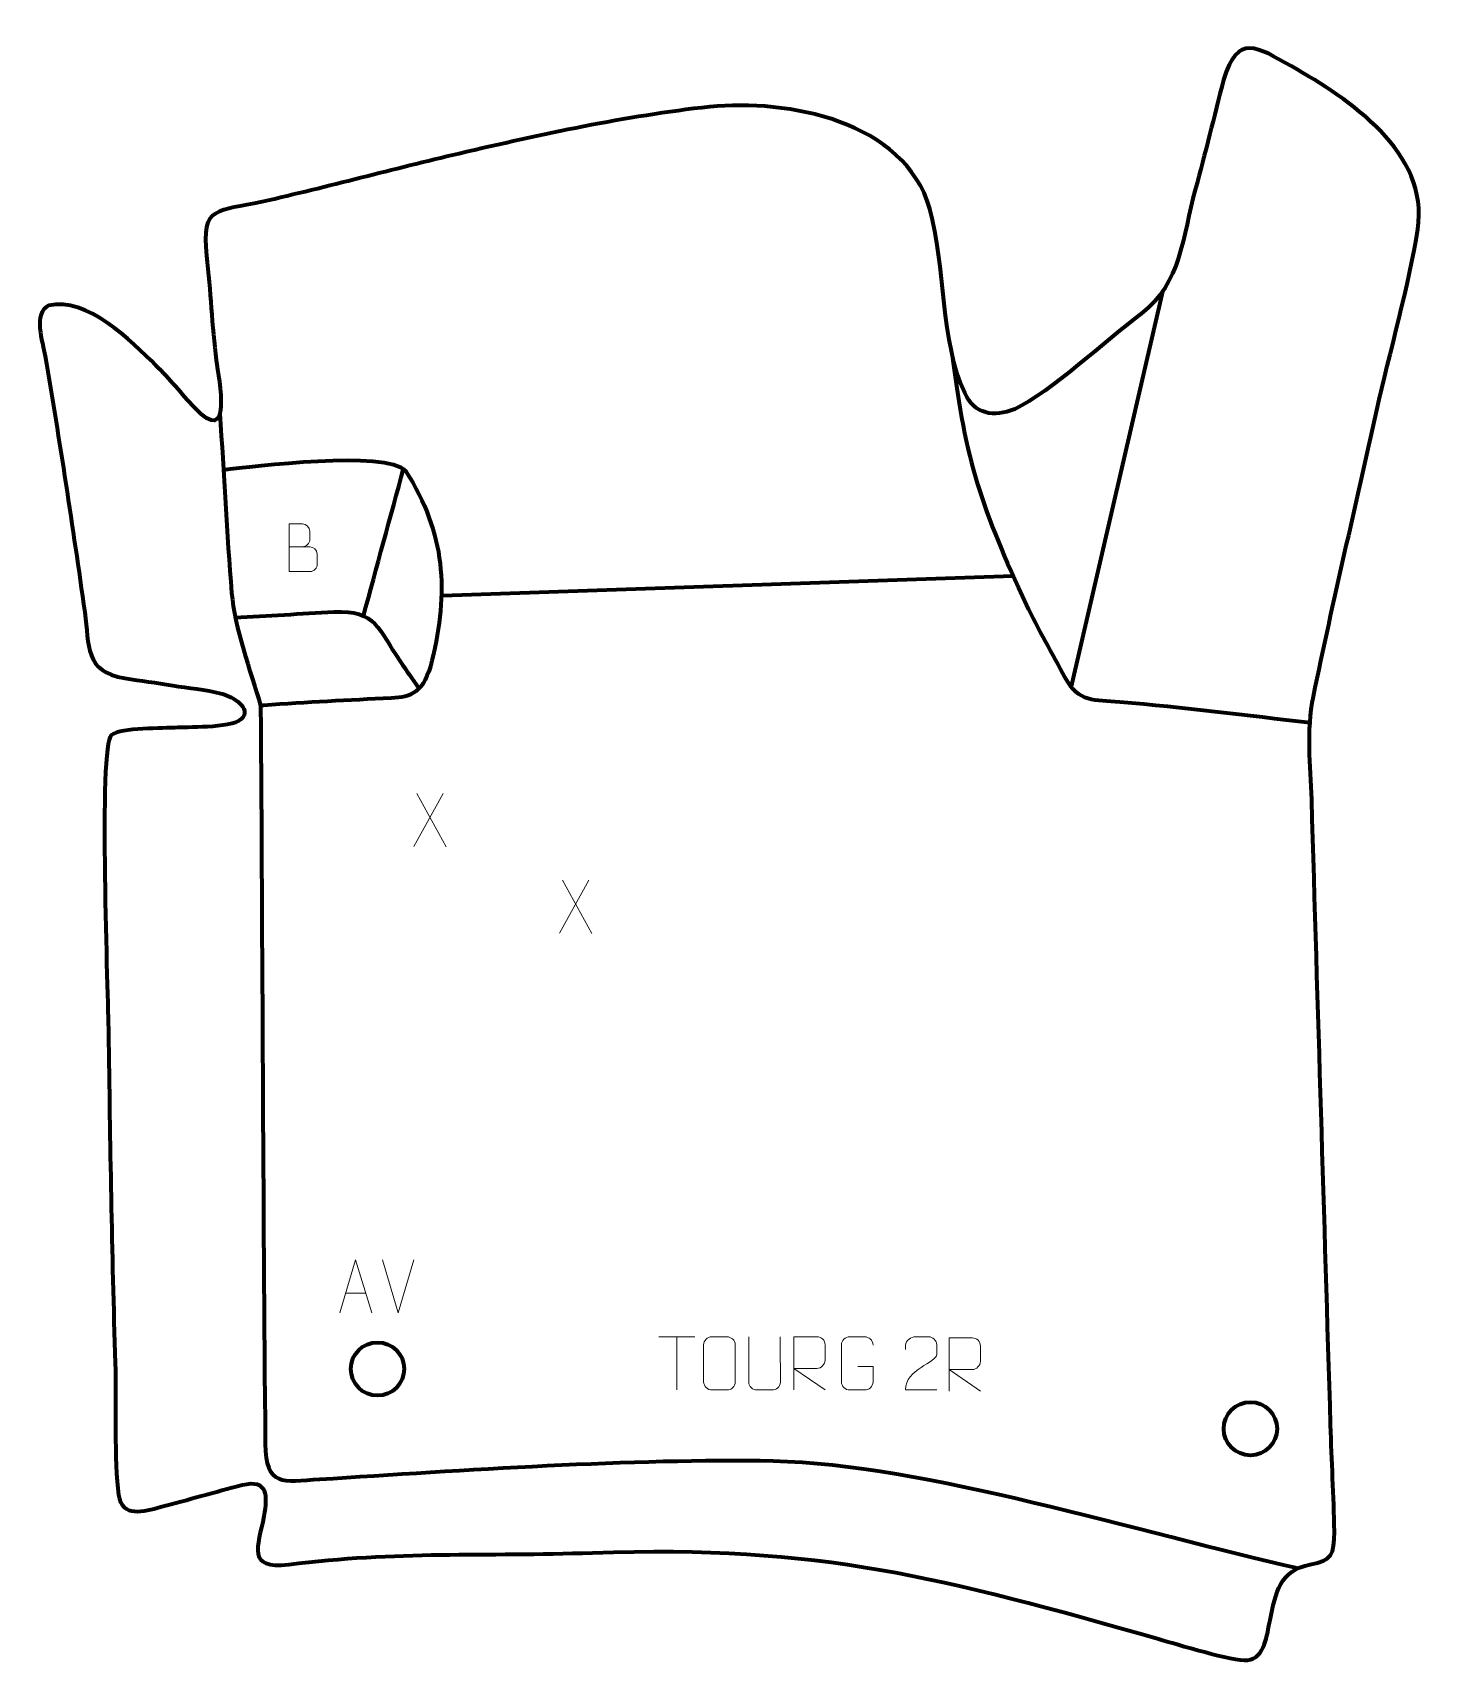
# Model space of a CAD drawing. Header units: millimetres. Extents: x -588 to 68, y 76 to 840.
import ezdxf

# ---------------------------------------------------------------- set-up
doc = ezdxf.new("R2010")
doc.units = ezdxf.units.MM
doc.header["$MEASUREMENT"] = 0
doc.layers.add('layer 1', color=7, linetype='Continuous')
doc.layers.add('layer 2', color=7, linetype='Continuous')

msp = doc.modelspace()

# ---------------------------------------------------------------- linework, layer by layer
at = {"layer": 'layer 1', "color": 142, "lineweight": 200}
for centre in [(-425.8064, 213.1606), (-16.2312, 185.1149)]:
    msp.add_ellipse(centre, major_axis=(0, 12.5), ratio=1, dxfattribs=at)
at = {"layer": 'layer 1', "color": 142, "lineweight": 158}
for points in [[(-100.4019, 532.8217), (-100.4019, 532.8217), (-57.0832, 719.4963), (-57.0832, 719.4963)], [(-395.3906, 576.2801), (-395.3906, 576.2801), (-127.5374, 585.4282), (-127.5374, 585.4282)]]:
    msp.add_open_spline(points, degree=3, dxfattribs=at)
for points, knots in [([(-156.087, 688.884), (-150.1232, 639.5821), (-142.0095, 616.1456), (-121.3072, 571.8623), (-121.3072, 571.8623), (-116.113, 560.7036), (-109.046, 548.7373), (-103.2225, 537.6909), (-103.2225, 537.6909), (-97.0444, 525.9719), (-89.5199, 527.4036), (-77.4396, 526.363), (-77.4396, 526.363), (-47.7503, 523.8056), (-17.9189, 519.9273), (11.7512, 516.6808)], [0, 0, 0, 0, 0.2, 0.2, 0.2, 0.2, 0.4, 0.4, 0.4, 0.4, 0.6, 0.6, 0.6, 0.6, 1, 1, 1, 1]), ([(-499.7697, 661.6876), (-497.9293, 633.7679), (-496.5426, 605.3441), (-494.2478, 577.5178), (-494.2478, 577.5178), (-492.8945, 561.1075), (-485.4366, 540.7759), (-480.6459, 524.5462), (-480.6459, 524.5462), (-479.8722, 409.0577), (-479.5494, 293.5143), (-478.4817, 178.0364), (-478.4817, 178.0364), (-478.2944, 157.7707), (-470.4022, 160.317), (-452.9023, 161.4205), (-452.9023, 161.4205), (-386.5116, 165.607), (-305.7407, 171.2983), (-240.1062, 170.0184), (-240.1062, 170.0184), (-169.8203, 168.6481), (-67.41, 136.2584), (6.2836, 119.6818)], [0, 0, 0, 0, 0.14285714, 0.14285714, 0.14285714, 0.14285714, 0.28571429, 0.28571429, 0.28571429, 0.28571429, 0.42857143, 0.42857143, 0.42857143, 0.42857143, 0.57142857, 0.57142857, 0.57142857, 0.57142857, 0.71428571, 0.71428571, 0.71428571, 0.71428571, 1, 1, 1, 1]), ([(-498.0248, 635.2785), (-484.2931, 636.7767), (-421.8802, 644.7676), (-412.6122, 634.7168), (-412.6122, 634.7168), (-393.8475, 605.1579), (-392.4055, 578.0394), (-400.298, 545.6417), (-400.298, 545.6417), (-403.9763, 530.5428), (-409.9334, 528.492), (-419.3343, 528.0518), (-419.3343, 528.0518), (-439.4263, 527.1113), (-459.0509, 526.0396), (-479.1466, 524.6421), (-479.1466, 524.6421), (-479.1466, 524.6421), (-480.6459, 524.5462), (-480.6459, 524.5462)], [0, 0, 0, 0, 0.16666667, 0.16666667, 0.16666667, 0.16666667, 0.33333333, 0.33333333, 0.33333333, 0.33333333, 0.5, 0.5, 0.5, 0.5, 0.66666667, 0.66666667, 0.66666667, 0.66666667, 1, 1, 1, 1]), ([(-432.3831, 566.6273), (-426.3838, 588.9622), (-419.568, 613.5984), (-413.568, 635.9331), (-413.568, 635.9331), (-413.568, 635.9331), (-413.568, 635.9331), (-413.568, 635.9331)], [0, 0, 0, 0, 0.33333333, 0.33333333, 0.33333333, 0.33333333, 1, 1, 1, 1]), ([(-492.8354, 565.8411), (-477.2862, 566.7081), (-461.7419, 567.7266), (-446.1905, 568.5187), (-446.1905, 568.5187), (-426.3652, 569.4983), (-425.4373, 560.2372), (-415.335, 545.491), (-415.335, 545.491), (-411.6544, 540.1183), (-410.0603, 537.8988), (-406.3452, 532.5486)], [0, 0, 0, 0, 0.25, 0.25, 0.25, 0.25, 0.5, 0.5, 0.5, 0.5, 1, 1, 1, 1])]:
    msp.add_open_spline(points, degree=3, knots=knots, dxfattribs=at)
at = {"layer": 'layer 1', "color": 250, "lineweight": 9}
for points, knots in [([(-467.3865, 599.1), (-464.1275, 599.1004), (-460.8681, 599.1004), (-457.6084, 599.1), (-457.6084, 599.1), (-455.8391, 599.0845), (-454.1162, 597.5295), (-454.1162, 595.6937), (-454.1162, 595.6937), (-454.1165, 594.6829), (-454.1165, 591.9516), (-454.1162, 590.9405), (-454.1162, 590.9405), (-454.1003, 589.2764), (-455.4816, 587.4726), (-457.561, 587.4878), (-457.561, 587.4878), (-460.821, 587.4881), (-464.0807, 587.4881), (-467.34, 587.4878), (-467.34, 587.4878), (-467.34, 594.9382), (-467.34, 602.3883), (-467.34, 609.8381), (-467.34, 609.8381), (-465.2139, 609.8381), (-463.0875, 609.8381), (-460.961, 609.8381), (-460.961, 609.8381), (-459.4555, 609.8539), (-457.5775, 608.1427), (-457.5616, 606.385), (-457.5616, 606.385), (-457.562, 604.5344), (-457.562, 604.4037), (-457.5616, 602.5528), (-457.5616, 602.5528), (-457.5462, 600.7022), (-459.2071, 599.0845), (-461.0075, 599.1)], [0, 0, 0, 0, 0.09090909, 0.09090909, 0.09090909, 0.09090909, 0.18181818, 0.18181818, 0.18181818, 0.18181818, 0.27272727, 0.27272727, 0.27272727, 0.27272727, 0.36363636, 0.36363636, 0.36363636, 0.36363636, 0.45454545, 0.45454545, 0.45454545, 0.45454545, 0.54545455, 0.54545455, 0.54545455, 0.54545455, 0.63636364, 0.63636364, 0.63636364, 0.63636364, 0.72727273, 0.72727273, 0.72727273, 0.72727273, 0.81818182, 0.81818182, 0.81818182, 0.81818182, 1, 1, 1, 1]), ([(-443.4311, 239.4971), (-443.4311, 239.4971), (-436.0601, 264.4506), (-436.0601, 264.4506), (-436.0601, 264.4506), (-436.0601, 264.4506), (-428.4902, 239.4971), (-428.4902, 239.4971)], [0, 0, 0, 0, 0.33333333, 0.33333333, 0.33333333, 0.33333333, 1, 1, 1, 1]), ([(-268.8733, 228.2576), (-266.5476, 228.2576), (-264.2215, 228.2576), (-261.8954, 228.2576), (-261.8954, 228.2576), (-259.9488, 228.2932), (-257.9574, 226.8016), (-257.9307, 224.364), (-257.9307, 224.364), (-257.9311, 218.6171), (-257.9311, 212.8698), (-257.9307, 207.1221), (-257.9307, 207.1221), (-258.0705, 204.7987), (-259.7477, 203.3191), (-261.8954, 203.3083), (-261.8954, 203.3083), (-264.2273, 203.3087), (-266.5592, 203.3087), (-268.8907, 203.3083), (-268.8907, 203.3083), (-270.8157, 203.2029), (-272.7878, 205.0874), (-272.7766, 207.1047), (-272.7766, 207.1047), (-272.7763, 212.8748), (-272.7763, 218.6445), (-272.7766, 224.4138), (-272.7766, 224.4138), (-272.7724, 226.5519), (-271.0257, 228.2711), (-268.8733, 228.2576)], [0, 0, 0, 0, 0.11111111, 0.11111111, 0.11111111, 0.11111111, 0.22222222, 0.22222222, 0.22222222, 0.22222222, 0.33333333, 0.33333333, 0.33333333, 0.33333333, 0.44444444, 0.44444444, 0.44444444, 0.44444444, 0.55555556, 0.55555556, 0.55555556, 0.55555556, 0.66666667, 0.66666667, 0.66666667, 0.66666667, 0.77777778, 0.77777778, 0.77777778, 0.77777778, 1, 1, 1, 1]), ([(-236.8479, 228.2618), (-236.8483, 222.7223), (-236.7525, 212.5205), (-236.7521, 206.9801), (-236.7521, 206.9801), (-236.8919, 204.7406), (-238.5691, 203.3144), (-240.7168, 203.3039), (-240.7168, 203.3039), (-243.0487, 203.3043), (-245.3806, 203.3043), (-247.7121, 203.3039), (-247.7121, 203.3039), (-249.6371, 203.2024), (-251.6092, 205.0189), (-251.598, 206.9634), (-251.598, 206.9634), (-251.5977, 212.5253), (-251.5023, 222.7007), (-251.5027, 228.2618)], [0, 0, 0, 0, 0.16666667, 0.16666667, 0.16666667, 0.16666667, 0.33333333, 0.33333333, 0.33333333, 0.33333333, 0.5, 0.5, 0.5, 0.5, 0.66666667, 0.66666667, 0.66666667, 0.66666667, 1, 1, 1, 1]), ([(-230.4453, 203.3081), (-230.4453, 203.3081), (-230.4453, 228.2616), (-230.4453, 228.2616), (-230.4453, 228.2616), (-226.8505, 228.2616), (-223.255, 228.2616), (-219.6598, 228.2616), (-219.6598, 228.2616), (-217.3345, 228.2239), (-215.7772, 226.7339), (-215.7813, 224.3675), (-215.7813, 224.3675), (-215.7817, 222.332), (-215.7817, 219.2726), (-215.7813, 217.2366), (-215.7813, 217.2366), (-215.7878, 215.3611), (-217.6001, 213.4193), (-219.6096, 213.4002), (-219.6096, 213.4002), (-219.6096, 213.4002), (-230.4453, 213.4002), (-230.4453, 213.4002), (-230.4453, 213.4002), (-230.4453, 213.4002), (-215.7906, 203.3081), (-215.7906, 203.3081)], [0, 0, 0, 0, 0.125, 0.125, 0.125, 0.125, 0.25, 0.25, 0.25, 0.25, 0.375, 0.375, 0.375, 0.375, 0.5, 0.5, 0.5, 0.5, 0.625, 0.625, 0.625, 0.625, 0.75, 0.75, 0.75, 0.75, 1, 1, 1, 1]), ([(-200.4759, 214.2905), (-200.4759, 214.2905), (-193.3078, 214.2905), (-193.3078, 214.2905), (-193.3078, 214.2905), (-193.3078, 214.2905), (-193.3078, 207.1224), (-193.3078, 207.1224), (-193.3078, 207.1224), (-193.4475, 204.799), (-195.1247, 203.3194), (-197.2725, 203.3086), (-197.2725, 203.3086), (-199.6043, 203.309), (-201.9363, 203.309), (-204.2678, 203.3086), (-204.2678, 203.3086), (-206.1927, 203.2032), (-208.1649, 205.0877), (-208.1537, 207.105), (-208.1537, 207.105), (-208.1533, 212.8751), (-208.1533, 218.6448), (-208.1537, 224.4141), (-208.1537, 224.4141), (-208.1495, 226.5522), (-206.4027, 228.2714), (-204.2504, 228.258), (-204.2504, 228.258), (-201.9247, 228.258), (-199.5986, 228.258), (-197.2725, 228.258), (-197.2725, 228.258), (-195.3258, 228.2934), (-193.3344, 226.8019), (-193.3078, 224.3642)], [0, 0, 0, 0, 0.1, 0.1, 0.1, 0.1, 0.2, 0.2, 0.2, 0.2, 0.3, 0.3, 0.3, 0.3, 0.4, 0.4, 0.4, 0.4, 0.5, 0.5, 0.5, 0.5, 0.6, 0.6, 0.6, 0.6, 0.7, 0.7, 0.7, 0.7, 0.8, 0.8, 0.8, 0.8, 1, 1, 1, 1]), ([(-163.3594, 203.2944), (-168.2738, 203.2947), (-173.1882, 203.2947), (-178.1023, 203.2944), (-178.1023, 203.2944), (-178.1023, 213.2267), (-163.4513, 215.8679), (-163.3594, 220.1782), (-163.3594, 220.1782), (-163.3597, 221.6023), (-163.3597, 223.026), (-163.3594, 224.4493), (-163.3594, 224.4493), (-163.3763, 226.5264), (-165.4991, 228.2512), (-167.1701, 228.2685), (-167.1701, 228.2685), (-169.2433, 228.2681), (-171.3162, 228.2681), (-173.3886, 228.2685), (-173.3886, 228.2685), (-175.2107, 228.285), (-178.0354, 226.4929), (-178.1023, 224.3993), (-178.1023, 224.3993), (-178.1023, 224.3993), (-178.1023, 222.3445), (-178.1023, 222.3445)], [0, 0, 0, 0, 0.125, 0.125, 0.125, 0.125, 0.25, 0.25, 0.25, 0.25, 0.375, 0.375, 0.375, 0.375, 0.5, 0.5, 0.5, 0.5, 0.625, 0.625, 0.625, 0.625, 0.75, 0.75, 0.75, 0.75, 1, 1, 1, 1]), ([(-157.5894, 202.7757), (-157.5894, 202.7757), (-157.5894, 227.7292), (-157.5894, 227.7292), (-157.5894, 227.7292), (-153.9946, 227.7292), (-150.3991, 227.7292), (-146.8039, 227.7292), (-146.8039, 227.7292), (-144.4786, 227.6915), (-142.9213, 226.2015), (-142.9254, 223.8351), (-142.9254, 223.8351), (-142.9258, 221.7996), (-142.9258, 218.7402), (-142.9254, 216.7042), (-142.9254, 216.7042), (-142.9319, 214.8287), (-144.7442, 212.8869), (-146.7537, 212.8678), (-146.7537, 212.8678), (-146.7537, 212.8678), (-157.5894, 212.8678), (-157.5894, 212.8678), (-157.5894, 212.8678), (-157.5894, 212.8678), (-142.9347, 202.7757), (-142.9347, 202.7757)], [0, 0, 0, 0, 0.125, 0.125, 0.125, 0.125, 0.25, 0.25, 0.25, 0.25, 0.375, 0.375, 0.375, 0.375, 0.5, 0.5, 0.5, 0.5, 0.625, 0.625, 0.625, 0.625, 0.75, 0.75, 0.75, 0.75, 1, 1, 1, 1])]:
    msp.add_open_spline(points, degree=3, knots=knots, dxfattribs=at)
for points in [[(-395.0019, 483.2717), (-395.0019, 483.2717), (-408.7425, 458.3759), (-408.7425, 458.3759)], [(-407.2879, 483.2717), (-407.2879, 483.2717), (-393.5473, 458.3182), (-393.5473, 458.3182)], [(-326.7231, 442.5548), (-326.7231, 442.5548), (-340.4637, 417.659), (-340.4637, 417.659)], [(-339.0091, 442.5548), (-339.0091, 442.5548), (-325.2685, 417.6013), (-325.2685, 417.6013)], [(-416.0716, 239.4898), (-416.0716, 239.4898), (-423.3934, 264.4434), (-423.3934, 264.4434)], [(-408.7497, 264.4434), (-408.7497, 264.4434), (-416.0715, 239.4898), (-416.0715, 239.4898)], [(-440.7085, 248.7465), (-440.7085, 248.7465), (-431.2128, 248.7465), (-431.2128, 248.7465)], [(-293.8473, 228.2344), (-293.8473, 228.2344), (-276.8601, 228.2344), (-276.8601, 228.2344)], [(-285.3535, 203.3044), (-285.3535, 203.3044), (-285.3535, 228.2579), (-285.3535, 228.2579)]]:
    msp.add_open_spline(points, degree=3, dxfattribs=at)
at = {"layer": 'layer 2', "color": 242, "lineweight": 158}
msp.add_open_spline([(-521.9219, 534.0109), (-529.5016, 535.3076), (-536.9527, 536.1922), (-544.3938, 537.4232), (-544.3938, 537.4232), (-563.3436, 540.5582), (-560.9575, 552.3994), (-563.216, 568.4743), (-563.216, 568.4743), (-568.7986, 608.2096), (-574.9793, 649.0846), (-581.7906, 688.6109), (-581.7906, 688.6109), (-582.9188, 695.1579), (-587.6557, 708.9499), (-580.0677, 712.3078), (-580.0677, 712.3078), (-562.2866, 716.7822), (-541.4665, 695.6449), (-529.7685, 684.2227), (-529.7685, 684.2227), (-523.1276, 677.7384), (-517.7545, 670.8354), (-511.7015, 664.405), (-511.7015, 664.405), (-493.5245, 645.0947), (-500.2686, 677.3778), (-501.4624, 686.6556), (-501.4624, 686.6556), (-503.56, 702.9577), (-504.1048, 719.295), (-506.0243, 735.7278), (-506.0243, 735.7278), (-508.8872, 759.5804), (-500.4028, 756.457), (-479.9695, 761.0219), (-479.9695, 761.0219), (-449.1509, 767.997), (-418.5179, 776.4042), (-387.6286, 783.6166), (-387.6286, 783.6166), (-348.8754, 792.6653), (-309.5447, 801.2697), (-269.9391, 805.6254), (-269.9391, 805.6254), (-233.4495, 809.2537), (-178.6711, 799.268), (-166.6236, 757.7547), (-166.6236, 757.7547), (-159.3196, 730.9506), (-161.51, 694.9826), (-150.297, 671.2874), (-150.297, 671.2874), (-145.4881, 661.1252), (-136.6611, 659.7996), (-126.8223, 663.6773), (-126.8223, 663.6773), (-109.9625, 671.8334), (-83.9166, 696.0373), (-67.5244, 708.4531), (-67.5244, 708.4531), (-48.618, 722.7733), (-48.0066, 744.9399), (-42.1312, 766.5984), (-42.1312, 766.5984), (-37.467, 783.843), (-33.2664, 800.9686), (-28.8492, 818.2447), (-28.8492, 818.2447), (-22.1154, 840.4714), (-13.1505, 833.6486), (3.0817, 824.6753), (3.0817, 824.6753), (30.2082, 809.1244), (67.7736, 784.3619), (62.2943, 748.1689), (62.2943, 748.1689), (58.395, 722.414), (48.9257, 689.5763), (43.1383, 663.2028), (43.1383, 663.2028), (33.2553, 618.5158), (22.5678, 573.6113), (13.3736, 528.8255), (13.3736, 528.8255), (10.0219, 512.499), (11.988, 496.8805), (12.5408, 480.4281), (12.5408, 480.4281), (15.4782, 382.5749), (18.4492, 284.7228), (21.4065, 186.8702), (21.4065, 186.8702), (21.8852, 170.0781), (22.8602, 153.6197), (23.2109, 136.8125), (23.2109, 136.8125), (23.1354, 125.9681), (21.9412, 123.1452), (11.8302, 121.431), (11.8302, 121.431), (-2.6403, 118.4363), (-4.2758, 108.2932), (-7.0238, 95.2502), (-7.0238, 95.2502), (-8.4497, 88.4817), (-9.3277, 77.2346), (-17.6433, 76.4736), (-17.6433, 76.4736), (-24.1485, 75.8782), (-50.8896, 84.0194), (-59.3164, 86.4219), (-59.3164, 86.4219), (-160.6695, 115.3178), (-218.3006, 130.6479), (-324.8703, 126.9056), (-324.8703, 126.9056), (-375.483, 125.1283), (-417.1154, 127.8912), (-467.3826, 121.3473), (-467.3826, 121.3473), (-487.6072, 119.2327), (-481.8806, 129.3227), (-479.145, 144.1327), (-479.145, 144.1327), (-477.4049, 153.5534), (-477.3153, 161.6926), (-489.1458, 158.7083), (-489.1458, 158.7083), (-502.1121, 155.4195), (-514.6143, 151.8336), (-527.4661, 148.3937), (-527.4661, 148.3937), (-535.4669, 146.2522), (-545.7985, 143.222), (-547.3389, 154.1193), (-547.3389, 154.1193), (-549.5096, 169.4755), (-548.3427, 198.8354), (-548.8904, 215.908), (-548.8904, 215.908), (-550.5076, 267.8108), (-551.3847, 319.4666), (-552.0362, 371.374), (-552.0362, 371.374), (-552.2138, 385.6278), (-556.8693, 506.1732), (-550.7601, 510.6856), (-550.7601, 510.6856), (-545.8737, 514.2948), (-526.6869, 513.7748), (-519.505, 514.2199), (-519.505, 514.2199), (-513.3497, 514.5002), (-492.1953, 513.8795), (-488.9543, 519.0212), (-488.9543, 519.0212), (-485.4186, 524.6306), (-495.0852, 529.1783), (-499.4002, 530.2659), (-499.4002, 530.2659), (-506.3071, 532.0068), (-514.7573, 532.862), (-521.9219, 534.0109)], degree=3, knots=[0, 0, 0, 0, 0.02380952, 0.02380952, 0.02380952, 0.02380952, 0.04761905, 0.04761905, 0.04761905, 0.04761905, 0.07142857, 0.07142857, 0.07142857, 0.07142857, 0.0952381, 0.0952381, 0.0952381, 0.0952381, 0.11904762, 0.11904762, 0.11904762, 0.11904762, 0.14285714, 0.14285714, 0.14285714, 0.14285714, 0.16666667, 0.16666667, 0.16666667, 0.16666667, 0.19047619, 0.19047619, 0.19047619, 0.19047619, 0.21428571, 0.21428571, 0.21428571, 0.21428571, 0.23809524, 0.23809524, 0.23809524, 0.23809524, 0.26190476, 0.26190476, 0.26190476, 0.26190476, 0.28571429, 0.28571429, 0.28571429, 0.28571429, 0.30952381, 0.30952381, 0.30952381, 0.30952381, 0.33333333, 0.33333333, 0.33333333, 0.33333333, 0.35714286, 0.35714286, 0.35714286, 0.35714286, 0.38095238, 0.38095238, 0.38095238, 0.38095238, 0.4047619, 0.4047619, 0.4047619, 0.4047619, 0.42857143, 0.42857143, 0.42857143, 0.42857143, 0.45238095, 0.45238095, 0.45238095, 0.45238095, 0.47619048, 0.47619048, 0.47619048, 0.47619048, 0.5, 0.5, 0.5, 0.5, 0.52380952, 0.52380952, 0.52380952, 0.52380952, 0.54761905, 0.54761905, 0.54761905, 0.54761905, 0.57142857, 0.57142857, 0.57142857, 0.57142857, 0.5952381, 0.5952381, 0.5952381, 0.5952381, 0.61904762, 0.61904762, 0.61904762, 0.61904762, 0.64285714, 0.64285714, 0.64285714, 0.64285714, 0.66666667, 0.66666667, 0.66666667, 0.66666667, 0.69047619, 0.69047619, 0.69047619, 0.69047619, 0.71428571, 0.71428571, 0.71428571, 0.71428571, 0.73809524, 0.73809524, 0.73809524, 0.73809524, 0.76190476, 0.76190476, 0.76190476, 0.76190476, 0.78571429, 0.78571429, 0.78571429, 0.78571429, 0.80952381, 0.80952381, 0.80952381, 0.80952381, 0.83333333, 0.83333333, 0.83333333, 0.83333333, 0.85714286, 0.85714286, 0.85714286, 0.85714286, 0.88095238, 0.88095238, 0.88095238, 0.88095238, 0.9047619, 0.9047619, 0.9047619, 0.9047619, 0.92857143, 0.92857143, 0.92857143, 0.92857143, 0.95238095, 0.95238095, 0.95238095, 0.95238095, 1, 1, 1, 1], dxfattribs=at)

doc.saveas('drawing.dxf')
